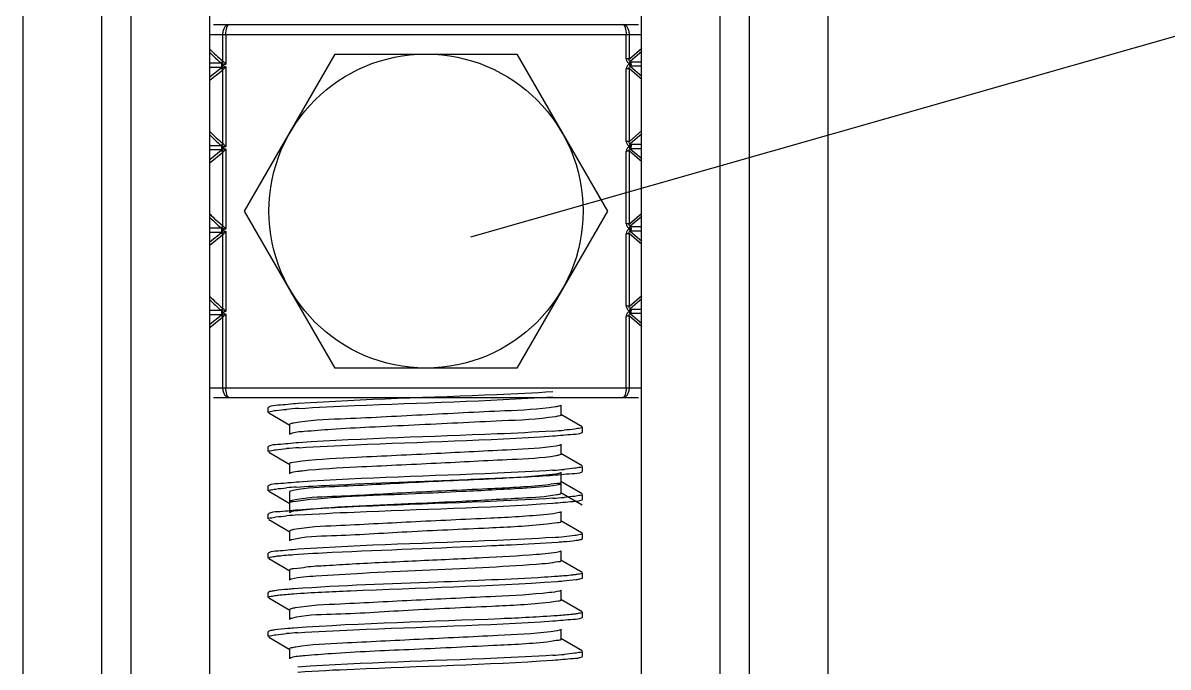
# Model space of a CAD drawing. Extents: x 69728788 to 150676229, y 20333219 to 43663798.
# Drawn here: x 75262098 to 75262598, y 20707121 to 20707403 of the extents above; entities that cross this region are included whole.
import ezdxf

# ---------------------------------------------------------------- set-up
doc = ezdxf.new("R2010")
doc.units = 0
doc.header["$LTSCALE"] = 1000
doc.header["$MEASUREMENT"] = 0
doc.layers.get('0').update_dxf_attribs({"linetype": 'CONTINUOUS'})
doc.dimstyles.get("Standard").update_dxf_attribs({"dimtxt": 0.18, "dimasz": 0.18, "dimexe": 0.18, "dimexo": 0.0625, "dimgap": 0.09, "dimtad": 0, "dimtih": 1, "dimtoh": 1, "dimdec": 4, "dimzin": 0, "dimdsep": 46, "dimtxsty": 'Standard', "dimcen": 0.09, "dimadec": 0, "dimazin": 0, "dimtfac": 1, "dimtdec": 4, "dimtofl": 0, "dimtmove": 0, "dimatfit": 3, "dimfxl": 1, "dimtolj": 1, "dimtzin": 0, "dimarcsym": 0})

# ---------------------------------------------------------------- blocks, each defined once
blk = doc.blocks.new('gfhhrryyfd')
at = {"linetype": 'Continuous'}
for p, q in [((3693152.86, -1741005.43), (3693152.86, -1744418.97)), ((3693187.15, -1741005.43), (3693187.15, -1744418.97)), ((3693200.01, -1741005.43), (3693200.01, -1744418.97)), ((3693234.3, -1741005.43), (3693234.3, -1744418.97)), ((3693422.89, -1741005.43), (3693422.89, -1744418.97)), ((3693457.18, -1741005.43), (3693457.18, -1744418.97)), ((3693470.04, -1741005.43), (3693470.04, -1744418.97)), ((3693504.33, -1741005.43), (3693504.33, -1744418.97)), ((3693236.07, -1742776.16), (3693421.66, -1742776.16)), ((3693234.57, -1742780.44), (3693423.17, -1742780.44)), ((3693240.06, -1742780.44), (3693240.06, -1742791.96)), ((3693241.49, -1742780.44), (3693241.49, -1742793.37)), ((3693416.25, -1742791.13), (3693416.25, -1742780.44)), ((3693417.67, -1742791.13), (3693417.67, -1742780.44)), ((3693249.68, -1742857.6), (3693289.27, -1742789.01)), ((3693289.27, -1742789.01), (3693368.46, -1742789.01)), ((3693368.46, -1742789.01), (3693408.06, -1742857.6)), ((3693417.67, -1742791.13), (3693423.17, -1742786.47)), ((3693423.17, -1742787.92), (3693418.07, -1742792.25)), ((3693239.61, -1742793.04), (3693234.57, -1742793.04)), ((3693239.69, -1742793.06), (3693239.61, -1742793.04)), ((3693239.69, -1742794.89), (3693239.72, -1742794.87)), ((3693239.72, -1742793.07), (3693241.49, -1742793.37)), ((3693240.11, -1742793.97), (3693239.72, -1742794.87)), ((3693239.72, -1742794.87), (3693241.49, -1742794.57)), ((3693240.18, -1742792.1), (3693240.06, -1742791.96)), ((3693241.49, -1742793.37), (3693240.11, -1742793.97)), ((3693240.11, -1742793.97), (3693241.49, -1742794.57)), ((3693240.23, -1742792.15), (3693240.18, -1742792.1)), ((3693241.49, -1742794.57), (3693241.49, -1742829.38)), ((3693417.67, -1742791.13), (3693416.25, -1742791.13)), ((3693418.07, -1742792.25), (3693417.64, -1742793.16)), ((3693417.94, -1742793.3), (3693417.64, -1742793.16)), ((3693417.64, -1742793.44), (3693417.94, -1742793.3)), ((3693418.07, -1742794.35), (3693417.64, -1742793.44)), ((3693417.94, -1742793.3), (3693418.37, -1742792.39)), ((3693417.94, -1742793.3), (3693418.37, -1742794.21)), ((3693418.37, -1742792.39), (3693418.07, -1742792.25)), ((3693418.07, -1742794.35), (3693418.37, -1742794.21)), ((3693418.07, -1742794.35), (3693423.17, -1742798.68)), ((3693418.37, -1742792.39), (3693423.17, -1742792.39)), ((3693418.37, -1742794.21), (3693423.17, -1742794.21)), ((3693239.58, -1742794.92), (3693234.57, -1742794.9)), ((3693234.57, -1742798.86), (3693239.4, -1742795.03)), ((3693234.57, -1742800.32), (3693240.06, -1742795.98)), ((3693239.58, -1742794.92), (3693239.69, -1742794.89)), ((3693240.06, -1742795.98), (3693240.16, -1742795.86)), ((3693240.06, -1742795.98), (3693240.06, -1742827.97)), ((3693240.16, -1742795.86), (3693240.22, -1742795.81)), ((3693240.22, -1742795.81), (3693240.25, -1742795.78)), ((3693417.67, -1742795.47), (3693416.25, -1742795.47)), ((3693416.25, -1742827.14), (3693416.25, -1742795.47)), ((3693417.67, -1742827.14), (3693417.67, -1742795.47)), ((3693423.17, -1742800.13), (3693417.67, -1742795.47)), ((3693417.67, -1742827.14), (3693423.17, -1742822.47)), ((3693423.17, -1742823.93), (3693418.07, -1742828.25)), ((3693239.61, -1742829.04), (3693234.57, -1742829.04)), ((3693239.69, -1742829.06), (3693239.61, -1742829.04)), ((3693239.72, -1742829.07), (3693241.49, -1742829.38)), ((3693240.18, -1742828.11), (3693240.06, -1742827.97)), ((3693241.49, -1742829.38), (3693240.11, -1742829.98)), ((3693240.23, -1742828.15), (3693240.18, -1742828.11)), ((3693417.67, -1742827.14), (3693416.25, -1742827.14)), ((3693418.07, -1742828.25), (3693417.64, -1742829.16)), ((3693417.94, -1742829.3), (3693417.64, -1742829.16)), ((3693417.64, -1742829.45), (3693417.94, -1742829.3)), ((3693418.07, -1742830.36), (3693417.64, -1742829.45)), ((3693417.94, -1742829.3), (3693418.37, -1742828.39)), ((3693417.94, -1742829.3), (3693418.37, -1742830.21)), ((3693418.37, -1742828.39), (3693418.07, -1742828.25)), ((3693418.37, -1742828.39), (3693423.17, -1742828.4)), ((3693239.58, -1742830.92), (3693234.57, -1742830.91)), ((3693234.57, -1742834.86), (3693239.4, -1742831.04)), ((3693234.57, -1742836.33), (3693240.06, -1742831.98)), ((3693239.58, -1742830.92), (3693239.69, -1742830.9)), ((3693239.69, -1742830.9), (3693239.72, -1742830.88)), ((3693240.11, -1742829.98), (3693239.72, -1742830.88)), ((3693239.72, -1742830.88), (3693241.49, -1742830.57)), ((3693240.06, -1742831.98), (3693240.16, -1742831.86)), ((3693240.06, -1742831.98), (3693240.06, -1742863.97)), ((3693240.11, -1742829.98), (3693241.49, -1742830.57)), ((3693240.16, -1742831.86), (3693240.22, -1742831.81)), ((3693240.22, -1742831.81), (3693240.25, -1742831.78)), ((3693241.49, -1742830.57), (3693241.49, -1742865.38)), ((3693417.67, -1742831.47), (3693416.25, -1742831.47)), ((3693416.25, -1742863.14), (3693416.25, -1742831.47)), ((3693417.67, -1742863.14), (3693417.67, -1742831.47)), ((3693423.17, -1742836.14), (3693417.67, -1742831.47)), ((3693418.07, -1742830.36), (3693418.37, -1742830.21)), ((3693418.07, -1742830.36), (3693423.17, -1742834.69)), ((3693418.37, -1742830.21), (3693423.17, -1742830.21)), ((3693289.27, -1742926.18), (3693249.68, -1742857.6)), ((3693408.06, -1742857.6), (3693368.46, -1742926.18)), ((3693417.67, -1742863.14), (3693423.17, -1742858.48)), ((3693240.18, -1742864.11), (3693240.06, -1742863.97)), ((3693240.23, -1742864.16), (3693240.18, -1742864.11)), ((3693417.67, -1742863.14), (3693416.25, -1742863.14)), ((3693418.07, -1742864.26), (3693417.64, -1742865.17)), ((3693417.94, -1742865.31), (3693418.37, -1742864.4)), ((3693423.17, -1742859.93), (3693418.07, -1742864.26)), ((3693418.37, -1742864.4), (3693418.07, -1742864.26)), ((3693418.37, -1742864.4), (3693423.17, -1742864.4)), ((3693239.61, -1742865.05), (3693234.57, -1742865.05)), ((3693239.58, -1742866.93), (3693234.57, -1742866.91)), ((3693234.57, -1742870.87), (3693239.4, -1742867.04)), ((3693234.57, -1742872.33), (3693240.06, -1742867.99)), ((3693239.58, -1742866.93), (3693239.69, -1742866.9)), ((3693239.69, -1742865.07), (3693239.61, -1742865.05)), ((3693239.69, -1742866.9), (3693239.72, -1742866.88)), ((3693239.72, -1742865.08), (3693241.49, -1742865.38)), ((3693240.11, -1742865.98), (3693239.72, -1742866.88)), ((3693239.72, -1742866.88), (3693241.49, -1742866.58)), ((3693240.06, -1742867.99), (3693240.16, -1742867.87)), ((3693240.06, -1742867.99), (3693240.06, -1742899.98)), ((3693241.49, -1742865.38), (3693240.11, -1742865.98)), ((3693240.11, -1742865.98), (3693241.49, -1742866.58)), ((3693240.16, -1742867.87), (3693240.22, -1742867.82)), ((3693240.22, -1742867.82), (3693240.25, -1742867.79)), ((3693241.49, -1742866.58), (3693241.49, -1742901.39)), ((3693417.67, -1742867.48), (3693416.25, -1742867.48)), ((3693416.25, -1742899.15), (3693416.25, -1742867.48)), ((3693417.94, -1742865.31), (3693417.64, -1742865.17)), ((3693417.64, -1742865.45), (3693417.94, -1742865.31)), ((3693418.07, -1742866.36), (3693417.64, -1742865.45)), ((3693417.67, -1742899.15), (3693417.67, -1742867.48)), ((3693423.17, -1742872.14), (3693417.67, -1742867.48)), ((3693417.94, -1742865.31), (3693418.37, -1742866.22)), ((3693418.07, -1742866.36), (3693418.37, -1742866.22)), ((3693418.07, -1742866.36), (3693423.17, -1742870.69)), ((3693418.37, -1742866.22), (3693423.17, -1742866.22)), ((3693417.67, -1742899.15), (3693423.17, -1742894.48)), ((3693417.67, -1742899.15), (3693416.25, -1742899.15)), ((3693423.17, -1742895.94), (3693418.07, -1742900.26)), ((3693239.61, -1742901.05), (3693234.57, -1742901.05)), ((3693239.58, -1742902.93), (3693234.57, -1742902.92)), ((3693234.57, -1742906.87), (3693239.4, -1742903.05)), ((3693234.57, -1742908.34), (3693240.06, -1742903.99)), ((3693239.58, -1742902.93), (3693239.69, -1742902.9)), ((3693239.69, -1742901.07), (3693239.61, -1742901.05)), ((3693239.69, -1742902.9), (3693239.72, -1742902.89)), ((3693239.72, -1742901.08), (3693241.49, -1742901.39)), ((3693240.11, -1742901.99), (3693239.72, -1742902.89)), ((3693239.72, -1742902.89), (3693241.49, -1742902.58)), ((3693240.18, -1742900.12), (3693240.06, -1742899.98)), ((3693240.06, -1742903.99), (3693240.16, -1742903.87)), ((3693240.06, -1742903.99), (3693240.06, -1742934.75)), ((3693241.49, -1742901.39), (3693240.11, -1742901.99)), ((3693240.11, -1742901.99), (3693241.49, -1742902.58)), ((3693240.16, -1742903.87), (3693240.22, -1742903.82)), ((3693240.23, -1742900.16), (3693240.18, -1742900.12)), ((3693240.22, -1742903.82), (3693240.25, -1742903.79)), ((3693241.49, -1742902.58), (3693241.49, -1742934.75)), ((3693417.67, -1742903.48), (3693416.25, -1742903.48)), ((3693416.25, -1742934.75), (3693416.25, -1742903.48)), ((3693418.07, -1742900.26), (3693417.64, -1742901.17)), ((3693417.94, -1742901.31), (3693417.64, -1742901.17)), ((3693417.64, -1742901.46), (3693417.94, -1742901.31)), ((3693418.07, -1742902.37), (3693417.64, -1742901.46)), ((3693417.67, -1742934.75), (3693417.67, -1742903.48)), ((3693423.17, -1742908.15), (3693417.67, -1742903.48)), ((3693417.94, -1742901.31), (3693418.37, -1742900.4)), ((3693417.94, -1742901.31), (3693418.37, -1742902.22)), ((3693418.37, -1742900.4), (3693418.07, -1742900.26)), ((3693418.07, -1742902.37), (3693418.37, -1742902.22)), ((3693418.07, -1742902.37), (3693423.17, -1742906.7)), ((3693418.37, -1742900.4), (3693423.17, -1742900.41)), ((3693418.37, -1742902.22), (3693423.17, -1742902.22)), ((3693368.46, -1742926.18), (3693289.27, -1742926.18)), ((3693234.57, -1742934.75), (3693423.17, -1742934.75)), ((3693236.07, -1742939.03), (3693421.66, -1742939.03)), ((3693260.18, -1742943.22), (3693260.01, -1742943.41)), ((3693260.01, -1742945.56), (3693260.01, -1742943.41)), ((3693260.01, -1742945.56), (3693260.01, -1742943.41)), ((3693387.9, -1742946.63), (3693387.9, -1742942.34)), ((3693260.18, -1742945.74), (3693269.48, -1742951.13)), ((3693397.01, -1742951.8), (3693387.71, -1742946.41)), ((3693269.29, -1742950.91), (3693269.29, -1742955.2)), ((3693269.78, -1742954.85), (3693269.48, -1742954.98)), ((3693397.01, -1742954.32), (3693397.18, -1742954.13)), ((3693397.18, -1742954.13), (3693397.18, -1742951.99)), ((3693397.18, -1742954.13), (3693397.18, -1742951.99)), ((3693387.9, -1742963.77), (3693387.9, -1742959.49)), ((3693260.18, -1742960.37), (3693260.01, -1742960.56)), ((3693260.01, -1742962.7), (3693260.01, -1742960.56)), ((3693260.01, -1742962.7), (3693260.01, -1742960.56)), ((3693260.18, -1742962.89), (3693269.48, -1742968.28)), ((3693397.01, -1742968.94), (3693387.71, -1742963.56)), ((3693269.29, -1742968.06), (3693269.29, -1742972.35)), ((3693397.18, -1742971.27), (3693397.18, -1742969.13)), ((3693397.18, -1742971.27), (3693397.18, -1742969.13)), ((3693387.9, -1742976.01), (3693387.9, -1742971.72)), ((3693397.01, -1742971.46), (3693397.18, -1742971.27)), ((3693260.18, -1742977.52), (3693260.01, -1742977.7)), ((3693260.01, -1742979.85), (3693260.01, -1742977.7)), ((3693260.01, -1742979.85), (3693260.01, -1742977.7)), ((3693397.01, -1742981.18), (3693387.71, -1742975.79)), ((3693387.9, -1742980.92), (3693387.9, -1742976.63)), ((3693260.18, -1742980.03), (3693269.48, -1742985.42)), ((3693269.29, -1742980.29), (3693269.29, -1742984.58)), ((3693397.01, -1742986.09), (3693387.71, -1742980.7)), ((3693397.01, -1742983.7), (3693397.18, -1742983.51)), ((3693397.18, -1742983.51), (3693397.18, -1742981.37)), ((3693397.18, -1742983.51), (3693397.18, -1742981.37)), ((3693260.18, -1742989.75), (3693260.01, -1742989.94)), ((3693269.29, -1742985.2), (3693269.29, -1742989.49)), ((3693387.9, -1742993.15), (3693387.9, -1742988.87)), ((3693260.01, -1742992.08), (3693260.01, -1742989.94)), ((3693260.01, -1742992.08), (3693260.01, -1742989.94)), ((3693260.18, -1742992.27), (3693269.48, -1742997.66)), ((3693397.01, -1742998.32), (3693387.71, -1742992.94)), ((3693269.29, -1742997.44), (3693269.29, -1743001.73)), ((3693397.18, -1743000.65), (3693397.18, -1742998.51)), ((3693397.18, -1743000.65), (3693397.18, -1742998.51)), ((3693397.01, -1743000.84), (3693397.18, -1743000.65)), ((3693260.18, -1743006.9), (3693260.01, -1743007.08)), ((3693260.01, -1743009.23), (3693260.01, -1743007.08)), ((3693260.01, -1743009.23), (3693260.01, -1743007.08)), ((3693260.18, -1743009.41), (3693269.48, -1743014.8)), ((3693387.9, -1743010.3), (3693387.9, -1743006.01)), ((3693269.29, -1743014.58), (3693269.29, -1743018.87)), ((3693397.01, -1743015.47), (3693387.71, -1743010.08)), ((3693397.01, -1743017.99), (3693397.18, -1743017.8)), ((3693397.18, -1743017.8), (3693397.18, -1743015.66)), ((3693397.18, -1743017.8), (3693397.18, -1743015.66)), ((3693260.18, -1743024.04), (3693260.01, -1743024.23)), ((3693260.01, -1743026.37), (3693260.01, -1743024.23)), ((3693260.01, -1743026.37), (3693260.01, -1743024.23)), ((3693387.9, -1743027.44), (3693387.9, -1743023.16)), ((3693260.18, -1743026.56), (3693269.48, -1743031.95)), ((3693397.01, -1743032.61), (3693387.71, -1743027.23)), ((3693269.29, -1743031.73), (3693269.29, -1743036.02)), ((3693397.18, -1743034.94), (3693397.18, -1743032.8)), ((3693397.18, -1743034.94), (3693397.18, -1743032.8)), ((3693397.01, -1743035.13), (3693397.18, -1743034.94)), ((3693260.18, -1743041.19), (3693260.01, -1743041.37)), ((3693260.01, -1743043.52), (3693260.01, -1743041.37)), ((3693260.01, -1743043.52), (3693260.01, -1743041.37)), ((3693260.18, -1743043.71), (3693269.48, -1743049.09)), ((3693397.01, -1743049.76), (3693387.71, -1743044.37)), ((3693387.9, -1743044.59), (3693387.9, -1743040.3)), ((3693269.29, -1743048.88), (3693269.29, -1743053.16)), ((3693397.01, -1743052.28), (3693397.18, -1743052.09)), ((3693397.18, -1743052.09), (3693397.18, -1743049.95)), ((3693397.18, -1743052.09), (3693397.18, -1743049.95))]:
    blk.add_line(p, q, dxfattribs=at)
blk.add_circle((3693328.87, -1742857.6), 68.58, dxfattribs=at)
for centre, radius, start, end in [((3693287.53, -1742734.04), 74.89, 224.9882, 230.6634), ((3693287.88, -1742734.73), 75.72, 225.2411, 230.1872), ((3693240.25, -1742791.87), 1.33, 230.2237, 240.9585), ((3693240.23, -1742796.09), 1.34, 119.1442, 128.3025), ((3693287.53, -1742770.04), 74.89, 224.9882, 230.6634), ((3693287.88, -1742770.74), 75.72, 225.2411, 230.1872), ((3693240.25, -1742827.88), 1.33, 230.2237, 240.9585), ((3693240.23, -1742832.09), 1.34, 119.1442, 128.3025), ((3693287.53, -1742806.05), 74.89, 224.9882, 230.6634), ((3693287.88, -1742806.74), 75.72, 225.2411, 230.1872), ((3693240.25, -1742863.88), 1.33, 230.2237, 240.9585), ((3693240.23, -1742868.1), 1.34, 119.1442, 128.3025), ((3693287.53, -1742842.05), 74.89, 224.9882, 230.6634), ((3693287.88, -1742842.75), 75.72, 225.2411, 230.1872), ((3693240.25, -1742899.89), 1.33, 230.2237, 240.9585), ((3693240.23, -1742904.1), 1.34, 119.1442, 128.3025), ((3693293.03, -1743242.58), 299.41, 93.7876, 94.8061), ((3693364.5, -1742659.17), 295.18, 273.8296, 274.8033), ((3693293.32, -1743263.43), 303.12, 93.7545, 94.8055), ((3693364.55, -1742677.01), 294.49, 273.8359, 274.8035), ((3693291.69, -1743260.09), 282.57, 93.9506, 94.8036), ((3693364.53, -1742688.92), 294.81, 273.8329, 274.8033), ((3693292.79, -1743286.12), 296.41, 93.8155, 94.8057), ((3693364.49, -1742705.62), 295.25, 273.8289, 274.8033), ((3693292.58, -1743334.9), 293.75, 93.8428, 94.8037), ((3693364.61, -1742758.46), 293.85, 273.8419, 274.8035)]:
    blk.add_arc(centre, radius, start, end, dxfattribs=at)
for points, knots in [([(3693242.86, -1742776.16), (3693242.5, -1742776.16), (3693241.7, -1742776.42), (3693240.79, -1742777.4), (3693240.2, -1742778.8), (3693240.06, -1742779.88), (3693240.06, -1742780.44)], [0, 0, 0, 0, 0.195972, 0.42512, 0.697797, 1, 1, 1, 1]), ([(3693241.49, -1742780.44), (3693241.49, -1742779.41), (3693241.64, -1742778.01), (3693242.19, -1742776.55), (3693242.66, -1742776.16), (3693242.86, -1742776.16)], [0, 0, 0, 0, 0.657525, 0.871922, 1, 1, 1, 1]), ([(3693414.87, -1742776.16), (3693415.07, -1742776.16), (3693415.55, -1742776.55), (3693416.09, -1742778.01), (3693416.25, -1742779.41), (3693416.25, -1742780.44)], [0, 0, 0, 0, 0.128078, 0.342475, 1, 1, 1, 1]), ([(3693417.67, -1742780.44), (3693417.67, -1742779.88), (3693417.54, -1742778.8), (3693416.94, -1742777.4), (3693416.04, -1742776.42), (3693415.24, -1742776.16), (3693414.87, -1742776.16)], [0, 0, 0, 0, 0.302203, 0.57488, 0.804028, 1, 1, 1, 1]), ([(3693239.71, -1742793.04), (3693239.64, -1742793.18), (3693239.45, -1742793.77), (3693239.49, -1742794.46), (3693239.69, -1742794.89)], [0, 0, 0, 0, 0.236634, 1, 1, 1, 1]), ([(3693240.11, -1742793.97), (3693240.08, -1742793.88), (3693239.94, -1742793.57), (3693239.78, -1742793.27), (3693239.71, -1742793.04)], [0, 0, 0, 0, 0.285481, 1, 1, 1, 1]), ([(3693240.23, -1742792.15), (3693240.33, -1742792.24), (3693240.76, -1742792.64), (3693241.17, -1742793.05), (3693241.49, -1742793.37)], [0, 0, 0, 0, 0.225254, 1, 1, 1, 1]), ([(3693240.25, -1742795.78), (3693240.35, -1742795.69), (3693240.77, -1742795.29), (3693241.17, -1742794.89), (3693241.49, -1742794.57)], [0, 0, 0, 0, 0.226794, 1, 1, 1, 1]), ([(3693416.25, -1742791.13), (3693416.25, -1742791.56), (3693416.54, -1742792.43), (3693417.25, -1742792.97), (3693417.64, -1742793.16)], [0, 0, 0, 0, 0.499355, 1, 1, 1, 1]), ([(3693417.64, -1742793.44), (3693417.25, -1742793.62), (3693416.54, -1742794.17), (3693416.25, -1742795.04), (3693416.25, -1742795.47)], [0, 0, 0, 0, 0.500643, 1, 1, 1, 1]), ([(3693418.07, -1742792.25), (3693417.86, -1742792.19), (3693417.53, -1742791.78), (3693417.63, -1742791.34), (3693417.67, -1742791.13)], [0, 0, 0, 0, 0.502447, 1, 1, 1, 1]), ([(3693417.67, -1742795.47), (3693417.63, -1742795.26), (3693417.53, -1742794.82), (3693417.86, -1742794.41), (3693418.07, -1742794.35)], [0, 0, 0, 0, 0.49632, 1, 1, 1, 1]), ([(3693418.37, -1742794.21), (3693418.5, -1742793.93), (3693418.6, -1742793.3), (3693418.5, -1742792.67), (3693418.37, -1742792.39)], [0, 0, 0, 0, 0.500048, 1, 1, 1, 1]), ([(3693239.71, -1742829.05), (3693239.64, -1742829.18), (3693239.45, -1742829.78), (3693239.49, -1742830.46), (3693239.69, -1742830.9)], [0, 0, 0, 0, 0.236634, 1, 1, 1, 1]), ([(3693240.11, -1742829.98), (3693240.08, -1742829.89), (3693239.94, -1742829.58), (3693239.78, -1742829.28), (3693239.71, -1742829.05)], [0, 0, 0, 0, 0.285481, 1, 1, 1, 1]), ([(3693240.23, -1742828.15), (3693240.33, -1742828.24), (3693240.76, -1742828.64), (3693241.17, -1742829.06), (3693241.49, -1742829.38)], [0, 0, 0, 0, 0.225254, 1, 1, 1, 1]), ([(3693416.25, -1742827.14), (3693416.25, -1742827.56), (3693416.54, -1742828.44), (3693417.25, -1742828.98), (3693417.64, -1742829.16)], [0, 0, 0, 0, 0.499355, 1, 1, 1, 1]), ([(3693417.64, -1742829.45), (3693417.25, -1742829.63), (3693416.54, -1742830.17), (3693416.25, -1742831.05), (3693416.25, -1742831.47)], [0, 0, 0, 0, 0.500643, 1, 1, 1, 1]), ([(3693418.07, -1742828.25), (3693417.86, -1742828.19), (3693417.53, -1742827.79), (3693417.63, -1742827.34), (3693417.67, -1742827.14)], [0, 0, 0, 0, 0.502447, 1, 1, 1, 1]), ([(3693418.37, -1742830.21), (3693418.5, -1742829.93), (3693418.6, -1742829.3), (3693418.5, -1742828.67), (3693418.37, -1742828.39)], [0, 0, 0, 0, 0.500048, 1, 1, 1, 1]), ([(3693240.25, -1742831.78), (3693240.35, -1742831.69), (3693240.77, -1742831.3), (3693241.17, -1742830.89), (3693241.49, -1742830.57)], [0, 0, 0, 0, 0.226794, 1, 1, 1, 1]), ([(3693417.67, -1742831.47), (3693417.63, -1742831.27), (3693417.53, -1742830.82), (3693417.86, -1742830.42), (3693418.07, -1742830.36)], [0, 0, 0, 0, 0.49632, 1, 1, 1, 1]), ([(3693240.23, -1742864.16), (3693240.33, -1742864.25), (3693240.76, -1742864.65), (3693241.17, -1742865.06), (3693241.49, -1742865.38)], [0, 0, 0, 0, 0.225254, 1, 1, 1, 1]), ([(3693416.25, -1742863.14), (3693416.25, -1742863.57), (3693416.54, -1742864.44), (3693417.25, -1742864.98), (3693417.64, -1742865.17)], [0, 0, 0, 0, 0.499355, 1, 1, 1, 1]), ([(3693418.07, -1742864.26), (3693417.86, -1742864.2), (3693417.53, -1742863.79), (3693417.63, -1742863.35), (3693417.67, -1742863.14)], [0, 0, 0, 0, 0.502447, 1, 1, 1, 1]), ([(3693418.37, -1742866.22), (3693418.5, -1742865.94), (3693418.6, -1742865.31), (3693418.5, -1742864.68), (3693418.37, -1742864.4)], [0, 0, 0, 0, 0.500048, 1, 1, 1, 1]), ([(3693239.71, -1742865.05), (3693239.64, -1742865.19), (3693239.45, -1742865.78), (3693239.49, -1742866.47), (3693239.69, -1742866.9)], [0, 0, 0, 0, 0.236634, 1, 1, 1, 1]), ([(3693240.11, -1742865.98), (3693240.08, -1742865.89), (3693239.94, -1742865.58), (3693239.78, -1742865.28), (3693239.71, -1742865.05)], [0, 0, 0, 0, 0.285481, 1, 1, 1, 1]), ([(3693240.25, -1742867.79), (3693240.35, -1742867.7), (3693240.77, -1742867.3), (3693241.17, -1742866.9), (3693241.49, -1742866.58)], [0, 0, 0, 0, 0.226794, 1, 1, 1, 1]), ([(3693417.64, -1742865.45), (3693417.25, -1742865.63), (3693416.54, -1742866.18), (3693416.25, -1742867.05), (3693416.25, -1742867.48)], [0, 0, 0, 0, 0.500643, 1, 1, 1, 1]), ([(3693417.67, -1742867.48), (3693417.63, -1742867.27), (3693417.53, -1742866.83), (3693417.86, -1742866.42), (3693418.07, -1742866.36)], [0, 0, 0, 0, 0.49632, 1, 1, 1, 1]), ([(3693416.25, -1742899.15), (3693416.25, -1742899.57), (3693416.54, -1742900.45), (3693417.25, -1742900.99), (3693417.64, -1742901.17)], [0, 0, 0, 0, 0.499355, 1, 1, 1, 1]), ([(3693418.07, -1742900.26), (3693417.86, -1742900.2), (3693417.53, -1742899.8), (3693417.63, -1742899.35), (3693417.67, -1742899.15)], [0, 0, 0, 0, 0.502447, 1, 1, 1, 1]), ([(3693239.71, -1742901.06), (3693239.64, -1742901.19), (3693239.45, -1742901.79), (3693239.49, -1742902.47), (3693239.69, -1742902.9)], [0, 0, 0, 0, 0.236634, 1, 1, 1, 1]), ([(3693240.11, -1742901.99), (3693240.08, -1742901.9), (3693239.94, -1742901.59), (3693239.78, -1742901.29), (3693239.71, -1742901.06)], [0, 0, 0, 0, 0.285481, 1, 1, 1, 1]), ([(3693240.23, -1742900.16), (3693240.33, -1742900.25), (3693240.76, -1742900.65), (3693241.17, -1742901.07), (3693241.49, -1742901.39)], [0, 0, 0, 0, 0.225254, 1, 1, 1, 1]), ([(3693240.25, -1742903.79), (3693240.35, -1742903.7), (3693240.77, -1742903.31), (3693241.17, -1742902.9), (3693241.49, -1742902.58)], [0, 0, 0, 0, 0.226794, 1, 1, 1, 1]), ([(3693417.64, -1742901.46), (3693417.25, -1742901.64), (3693416.54, -1742902.18), (3693416.25, -1742903.06), (3693416.25, -1742903.48)], [0, 0, 0, 0, 0.500643, 1, 1, 1, 1]), ([(3693417.67, -1742903.48), (3693417.63, -1742903.28), (3693417.53, -1742902.83), (3693417.86, -1742902.43), (3693418.07, -1742902.37)], [0, 0, 0, 0, 0.49632, 1, 1, 1, 1]), ([(3693418.37, -1742902.22), (3693418.5, -1742901.94), (3693418.6, -1742901.31), (3693418.5, -1742900.68), (3693418.37, -1742900.4)], [0, 0, 0, 0, 0.500048, 1, 1, 1, 1]), ([(3693240.06, -1742934.75), (3693240.06, -1742935.31), (3693240.2, -1742936.39), (3693240.79, -1742937.79), (3693241.7, -1742938.77), (3693242.5, -1742939.03), (3693242.86, -1742939.03)], [0, 0, 0, 0, 0.302203, 0.57488, 0.804028, 1, 1, 1, 1]), ([(3693242.86, -1742939.03), (3693242.66, -1742939.03), (3693242.19, -1742938.64), (3693241.64, -1742937.18), (3693241.49, -1742935.78), (3693241.49, -1742934.75)], [0, 0, 0, 0, 0.128078, 0.342475, 1, 1, 1, 1]), ([(3693416.25, -1742934.75), (3693416.25, -1742935.78), (3693416.09, -1742937.18), (3693415.55, -1742938.64), (3693415.07, -1742939.03), (3693414.87, -1742939.03)], [0, 0, 0, 0, 0.657525, 0.871922, 1, 1, 1, 1]), ([(3693414.87, -1742939.03), (3693415.24, -1742939.03), (3693416.04, -1742938.77), (3693416.94, -1742937.79), (3693417.54, -1742936.39), (3693417.67, -1742935.31), (3693417.67, -1742934.75)], [0, 0, 0, 0, 0.195972, 0.42512, 0.697797, 1, 1, 1, 1]), ([(3693384.21, -1742936.55), (3693376.1, -1742937.1), (3693339.06, -1742938.88), (3693301.97, -1742939.74), (3693273.07, -1742941.7)], [0, 0, 0, 0, 0.219101, 1, 1, 1, 1]), ([(3693273.25, -1742943.83), (3693281.38, -1742943.28), (3693318.37, -1742941.51), (3693355.4, -1742940.65), (3693384.21, -1742938.69)], [0, 0, 0, 0, 0.220145, 1, 1, 1, 1]), ([(3693260.01, -1742945.56), (3693260.01, -1742945.24), (3693261.67, -1742945.04), (3693262.5, -1742944.81), (3693263.34, -1742944.7)], [0, 0, 0, 0, 0.271407, 1, 1, 1, 1]), ([(3693273.07, -1742941.7), (3693270.09, -1742941.9), (3693265.9, -1742942.48), (3693261.34, -1742942.56), (3693260.18, -1742943.22)], [0, 0, 0, 0, 0.690488, 1, 1, 1, 1]), ([(3693385.36, -1742943.14), (3693378.1, -1742944.3), (3693358.6, -1742945.08), (3693327.31, -1742946.65), (3693296.58, -1742948.37), (3693277.76, -1742948.97), (3693271.04, -1742950.25)], [0, 0, 0, 0, 0.192752, 0.509476, 0.820909, 1, 1, 1, 1]), ([(3693387.71, -1742942.56), (3693387.45, -1742942.71), (3693386.65, -1742942.91), (3693385.87, -1742943.06), (3693385.36, -1742943.14)], [0, 0, 0, 0, 0.367273, 1, 1, 1, 1]), ([(3693385.36, -1742947.43), (3693377.64, -1742948.66), (3693356.99, -1742949.42), (3693329.98, -1742950.86), (3693305.21, -1742952.02), (3693289.15, -1742952.78), (3693277.73, -1742953.82), (3693271.65, -1742954.18), (3693269.78, -1742954.85)], [0, 0, 0, 0, 0.202669, 0.533226, 0.70113, 0.845024, 0.948509, 1, 1, 1, 1]), ([(3693387.89, -1742946.63), (3693387.89, -1742946.88), (3693386.68, -1742947.16), (3693386, -1742947.33), (3693385.36, -1742947.43)], [0, 0, 0, 0, 0.280154, 1, 1, 1, 1]), ([(3693271.04, -1742950.25), (3693270.6, -1742950.33), (3693270.1, -1742950.45), (3693269.29, -1742950.73), (3693269.29, -1742950.91)], [0, 0, 0, 0, 0.71086, 1, 1, 1, 1]), ([(3693384.21, -1742953.69), (3693376.13, -1742954.24), (3693339.14, -1742956.02), (3693302.11, -1742956.89), (3693273.25, -1742958.83)], [0, 0, 0, 0, 0.21884, 1, 1, 1, 1]), ([(3693384.26, -1742955.83), (3693387.21, -1742955.63), (3693391.35, -1742955.06), (3693395.86, -1742954.98), (3693397.01, -1742954.32)], [0, 0, 0, 0, 0.690253, 1, 1, 1, 1]), ([(3693397.18, -1742951.99), (3693397.18, -1742952.3), (3693395.53, -1742952.5), (3693394.69, -1742952.73), (3693393.86, -1742952.84)], [0, 0, 0, 0, 0.271495, 1, 1, 1, 1]), ([(3693273.25, -1742958.83), (3693270.22, -1742959.04), (3693265.98, -1742959.63), (3693261.36, -1742959.69), (3693260.18, -1742960.37)], [0, 0, 0, 0, 0.690736, 1, 1, 1, 1]), ([(3693273.47, -1742960.96), (3693281.62, -1742960.42), (3693318.55, -1742958.65), (3693355.52, -1742957.79), (3693384.26, -1742955.83)], [0, 0, 0, 0, 0.220917, 1, 1, 1, 1]), ([(3693387.71, -1742959.7), (3693387.48, -1742959.83), (3693386.8, -1742960.02), (3693386.13, -1742960.16), (3693385.7, -1742960.23)], [0, 0, 0, 0, 0.373528, 1, 1, 1, 1]), ([(3693260.01, -1742962.7), (3693260.01, -1742962.38), (3693261.69, -1742962.18), (3693262.54, -1742961.95), (3693263.39, -1742961.84)], [0, 0, 0, 0, 0.271179, 1, 1, 1, 1]), ([(3693385.7, -1742960.23), (3693379.3, -1742961.32), (3693361.76, -1742962.05), (3693332.77, -1742963.64), (3693302.25, -1742965.02), (3693282.7, -1742966.01), (3693274.76, -1742966.88)], [0, 0, 0, 0, 0.175288, 0.472203, 0.784406, 1, 1, 1, 1]), ([(3693385.7, -1742964.52), (3693379.3, -1742965.61), (3693361.76, -1742966.33), (3693332.77, -1742967.92), (3693302.25, -1742969.3), (3693282.7, -1742970.29), (3693274.76, -1742971.16)], [0, 0, 0, 0, 0.175288, 0.472203, 0.784406, 1, 1, 1, 1]), ([(3693387.89, -1742963.77), (3693387.89, -1742963.99), (3693386.86, -1742964.28), (3693386.25, -1742964.42), (3693385.7, -1742964.52)], [0, 0, 0, 0, 0.283524, 1, 1, 1, 1]), ([(3693274.76, -1742966.88), (3693273.4, -1742967.03), (3693272.09, -1742967.43), (3693269.29, -1742967.56), (3693269.29, -1742968.06)], [0, 0, 0, 0, 0.732764, 1, 1, 1, 1]), ([(3693397.18, -1742969.13), (3693397.18, -1742969.44), (3693395.53, -1742969.65), (3693394.7, -1742969.87), (3693393.87, -1742969.98)], [0, 0, 0, 0, 0.27155, 1, 1, 1, 1]), ([(3693274.76, -1742971.16), (3693274.1, -1742971.24), (3693272.35, -1742971.5), (3693270.46, -1742971.56), (3693269.48, -1742972.13)], [0, 0, 0, 0, 0.371684, 1, 1, 1, 1]), ([(3693381.19, -1742973.03), (3693372.87, -1742973.86), (3693352.88, -1742974.89), (3693322.12, -1742976.21), (3693293.75, -1742977.9), (3693276.84, -1742978.47), (3693270.89, -1742979.66)], [0, 0, 0, 0, 0.227021, 0.543037, 0.835394, 1, 1, 1, 1]), ([(3693272.22, -1742978.19), (3693277.08, -1742977.85), (3693302.05, -1742976.51), (3693327.03, -1742975.64), (3693347.15, -1742974.81)], [0, 0, 0, 0, 0.194747, 1, 1, 1, 1]), ([(3693384.26, -1742970.83), (3693376.2, -1742971.38), (3693339.27, -1742973.16), (3693302.3, -1742974.04), (3693273.47, -1742975.96)], [0, 0, 0, 0, 0.218398, 1, 1, 1, 1]), ([(3693347.15, -1742974.81), (3693350.57, -1742974.67), (3693362.49, -1742974.16), (3693374.41, -1742973.62), (3693382.89, -1742973.07)], [0, 0, 0, 0, 0.286991, 1, 1, 1, 1]), ([(3693387.71, -1742971.94), (3693387.47, -1742972.08), (3693385.31, -1742972.66), (3693383.11, -1742972.84), (3693381.19, -1742973.03)], [0, 0, 0, 0, 0.122947, 1, 1, 1, 1]), ([(3693382.89, -1742973.07), (3693386.17, -1742972.85), (3693390.74, -1742972.22), (3693395.74, -1742972.19), (3693397.01, -1742971.46)], [0, 0, 0, 0, 0.692027, 1, 1, 1, 1]), ([(3693260.01, -1742979.85), (3693260.01, -1742979.55), (3693261.55, -1742979.34), (3693262.34, -1742979.13), (3693263.13, -1742979.02)], [0, 0, 0, 0, 0.272497, 1, 1, 1, 1]), ([(3693273.47, -1742975.96), (3693270.39, -1742976.17), (3693266.08, -1742976.77), (3693261.37, -1742976.83), (3693260.18, -1742977.52)], [0, 0, 0, 0, 0.691038, 1, 1, 1, 1]), ([(3693270.89, -1742979.66), (3693270.49, -1742979.74), (3693270.02, -1742979.85), (3693269.3, -1742980.12), (3693269.3, -1742980.29)], [0, 0, 0, 0, 0.707546, 1, 1, 1, 1]), ([(3693381.19, -1742977.32), (3693372.71, -1742978.16), (3693352.39, -1742979.2), (3693321.25, -1742980.49), (3693292.92, -1742982.33), (3693276.14, -1742982.71), (3693270.46, -1742984.04)], [0, 0, 0, 0, 0.230195, 0.549984, 0.842214, 1, 1, 1, 1]), ([(3693386.01, -1742977.32), (3693381.06, -1742978.23), (3693367.19, -1742978.91), (3693353.42, -1742979.75), (3693344.64, -1742980.17)], [0, 0, 0, 0, 0.364269, 1, 1, 1, 1]), ([(3693387.89, -1742976.01), (3693387.9, -1742976.62), (3693384.43, -1742976.64), (3693382.86, -1742977.15), (3693381.19, -1742977.32)], [0, 0, 0, 0, 0.265303, 1, 1, 1, 1]), ([(3693387.71, -1742976.85), (3693387.51, -1742976.96), (3693386.94, -1742977.13), (3693386.37, -1742977.26), (3693386.01, -1742977.32)], [0, 0, 0, 0, 0.380472, 1, 1, 1, 1]), ([(3693275.27, -1742983.97), (3693273.78, -1742984.13), (3693272.36, -1742984.57), (3693269.29, -1742984.66), (3693269.3, -1742985.2)], [0, 0, 0, 0, 0.733679, 1, 1, 1, 1]), ([(3693270.46, -1742984.04), (3693270.26, -1742984.09), (3693269.93, -1742984.17), (3693269.6, -1742984.29), (3693269.48, -1742984.36)], [0, 0, 0, 0, 0.595252, 1, 1, 1, 1]), ([(3693384.24, -1742983.07), (3693376.12, -1742983.62), (3693339.02, -1742985.41), (3693301.88, -1742986.27), (3693272.95, -1742988.24)], [0, 0, 0, 0, 0.219186, 1, 1, 1, 1]), ([(3693344.64, -1742980.17), (3693337.83, -1742980.5), (3693314.71, -1742981.63), (3693291.53, -1742982.26), (3693275.27, -1742983.97)], [0, 0, 0, 0, 0.294359, 1, 1, 1, 1]), ([(3693344.64, -1742984.46), (3693337.83, -1742984.78), (3693314.71, -1742985.92), (3693291.53, -1742986.55), (3693275.27, -1742988.25)], [0, 0, 0, 0, 0.294359, 1, 1, 1, 1]), ([(3693386.01, -1742981.61), (3693381.06, -1742982.52), (3693367.19, -1742983.19), (3693353.42, -1742984.04), (3693344.64, -1742984.46)], [0, 0, 0, 0, 0.364269, 1, 1, 1, 1]), ([(3693384.21, -1742985.21), (3693387.17, -1742985.01), (3693391.33, -1742984.44), (3693395.86, -1742984.36), (3693397.01, -1742983.7)], [0, 0, 0, 0, 0.690318, 1, 1, 1, 1]), ([(3693387.89, -1742980.92), (3693387.89, -1742981.11), (3693387.02, -1742981.4), (3693386.48, -1742981.52), (3693386.01, -1742981.61)], [0, 0, 0, 0, 0.287487, 1, 1, 1, 1]), ([(3693397.18, -1742981.37), (3693397.18, -1742981.68), (3693395.53, -1742981.88), (3693394.7, -1742982.11), (3693393.87, -1742982.22)], [0, 0, 0, 0, 0.271522, 1, 1, 1, 1]), ([(3693272.95, -1742988.24), (3693269.99, -1742988.44), (3693265.85, -1742989.01), (3693261.33, -1742989.09), (3693260.18, -1742989.75)], [0, 0, 0, 0, 0.690304, 1, 1, 1, 1]), ([(3693275.27, -1742988.25), (3693274.55, -1742988.33), (3693272.63, -1742988.61), (3693270.54, -1742988.66), (3693269.48, -1742989.27)], [0, 0, 0, 0, 0.373733, 1, 1, 1, 1]), ([(3693273.06, -1742990.37), (3693281.19, -1742989.82), (3693318.24, -1742988.04), (3693355.33, -1742987.18), (3693384.21, -1742985.21)], [0, 0, 0, 0, 0.219537, 1, 1, 1, 1]), ([(3693387.71, -1742989.08), (3693387.49, -1742989.21), (3693385.51, -1742989.76), (3693383.49, -1742989.94), (3693381.73, -1742990.12)], [0, 0, 0, 0, 0.125114, 1, 1, 1, 1]), ([(3693260.01, -1742992.08), (3693260.01, -1742991.77), (3693261.65, -1742991.57), (3693262.48, -1742991.34), (3693263.31, -1742991.23)], [0, 0, 0, 0, 0.271566, 1, 1, 1, 1]), ([(3693381.73, -1742994.41), (3693373.29, -1742995.28), (3693352.85, -1742996.32), (3693321.45, -1742997.61), (3693292.89, -1742999.54), (3693275.95, -1742999.81), (3693270.31, -1743001.22)], [0, 0, 0, 0, 0.22805, 0.549566, 0.843677, 1, 1, 1, 1]), ([(3693381.73, -1742990.12), (3693373.55, -1742990.97), (3693353.71, -1742991.98), (3693322.99, -1742993.33), (3693294.36, -1742994.98), (3693277.19, -1742995.61), (3693271.08, -1742996.77)], [0, 0, 0, 0, 0.22252, 0.537346, 0.83163, 1, 1, 1, 1]), ([(3693387.89, -1742993.15), (3693387.9, -1742993.71), (3693384.73, -1742993.79), (3693383.27, -1742994.25), (3693381.73, -1742994.41)], [0, 0, 0, 0, 0.266019, 1, 1, 1, 1]), ([(3693271.08, -1742996.77), (3693270.63, -1742996.85), (3693270.11, -1742996.97), (3693269.3, -1742997.25), (3693269.3, -1742997.44)], [0, 0, 0, 0, 0.710787, 1, 1, 1, 1]), ([(3693397.18, -1742998.51), (3693397.18, -1742998.82), (3693395.53, -1742999.03), (3693394.69, -1742999.26), (3693393.86, -1742999.36)], [0, 0, 0, 0, 0.27149, 1, 1, 1, 1]), ([(3693270.31, -1743001.22), (3693270.14, -1743001.26), (3693269.86, -1743001.34), (3693269.59, -1743001.45), (3693269.48, -1743001.51)], [0, 0, 0, 0, 0.587983, 1, 1, 1, 1]), ([(3693271.14, -1743007.65), (3693276.71, -1743007.25), (3693305.48, -1743005.72), (3693334.28, -1743004.77), (3693357.49, -1743003.75)], [0, 0, 0, 0, 0.19365, 1, 1, 1, 1]), ([(3693384.21, -1743000.22), (3693376.1, -1743000.77), (3693339.05, -1743002.55), (3693301.96, -1743003.41), (3693273.06, -1743005.37)], [0, 0, 0, 0, 0.219112, 1, 1, 1, 1]), ([(3693357.49, -1743003.75), (3693360.32, -1743003.63), (3693369.96, -1743003.19), (3693379.6, -1743002.71), (3693386.4, -1743002.21)], [0, 0, 0, 0, 0.293781, 1, 1, 1, 1]), ([(3693386.4, -1743002.21), (3693387.22, -1743002.14), (3693389.9, -1743001.93), (3693392.58, -1743001.69), (3693394.43, -1743001.43)], [0, 0, 0, 0, 0.307477, 1, 1, 1, 1]), ([(3693394.43, -1743001.43), (3693394.99, -1743001.35), (3693395.85, -1743001.2), (3693396.74, -1743001), (3693397.01, -1743000.84)], [0, 0, 0, 0, 0.642632, 1, 1, 1, 1]), ([(3693260.01, -1743009.23), (3693260.01, -1743009.14), (3693261.03, -1743008.5), (3693261.96, -1743008.56), (3693262.86, -1743008.44)], [0, 0, 0, 0, 0.088902, 1, 1, 1, 1]), ([(3693273.06, -1743005.37), (3693270.08, -1743005.57), (3693265.9, -1743006.15), (3693261.34, -1743006.23), (3693260.18, -1743006.9)], [0, 0, 0, 0, 0.690474, 1, 1, 1, 1]), ([(3693262.86, -1743008.44), (3693263.39, -1743008.36), (3693266.14, -1743008.03), (3693268.91, -1743007.81), (3693271.14, -1743007.65)], [0, 0, 0, 0, 0.191493, 1, 1, 1, 1]), ([(3693353.58, -1743009.11), (3693343.93, -1743009.6), (3693329.43, -1743010.25), (3693310.5, -1743011.15), (3693297.29, -1743011.77), (3693286.37, -1743012.52), (3693277.23, -1743012.91), (3693273.03, -1743013.94), (3693269.3, -1743013.93), (3693269.29, -1743014.58)], [0, 0, 0, 0, 0.342508, 0.514774, 0.67345, 0.808552, 0.911716, 0.976643, 1, 1, 1, 1]), ([(3693382.25, -1743007.21), (3693380.52, -1743007.4), (3693370.98, -1743008.23), (3693361.41, -1743008.71), (3693353.58, -1743009.11)], [0, 0, 0, 0, 0.181047, 1, 1, 1, 1]), ([(3693387.71, -1743006.23), (3693387.5, -1743006.35), (3693385.7, -1743006.87), (3693383.85, -1743007.04), (3693382.25, -1743007.21)], [0, 0, 0, 0, 0.127551, 1, 1, 1, 1]), ([(3693353.58, -1743013.4), (3693336.11, -1743014.28), (3693311.76, -1743015.07), (3693284.07, -1743017.04), (3693273.62, -1743017.48), (3693270.19, -1743018.4)], [0, 0, 0, 0, 0.627959, 0.872762, 1, 1, 1, 1]), ([(3693382.25, -1743011.5), (3693380.52, -1743011.69), (3693370.98, -1743012.51), (3693361.41, -1743013), (3693353.58, -1743013.4)], [0, 0, 0, 0, 0.181047, 1, 1, 1, 1]), ([(3693387.89, -1743010.3), (3693387.9, -1743010.82), (3693385, -1743010.93), (3693383.66, -1743011.35), (3693382.25, -1743011.5)], [0, 0, 0, 0, 0.267058, 1, 1, 1, 1]), ([(3693270.19, -1743018.4), (3693270.05, -1743018.43), (3693269.81, -1743018.5), (3693269.57, -1743018.6), (3693269.48, -1743018.65)], [0, 0, 0, 0, 0.581363, 1, 1, 1, 1]), ([(3693270.99, -1743024.81), (3693279.26, -1743024.2), (3693317.69, -1743022.33), (3693356.19, -1743021.57), (3693386.29, -1743019.36)], [0, 0, 0, 0, 0.215563, 1, 1, 1, 1]), ([(3693357.49, -1743018.76), (3693349.63, -1743019.1), (3693320.85, -1743020.31), (3693292.04, -1743021.13), (3693271.14, -1743022.65)], [0, 0, 0, 0, 0.272813, 1, 1, 1, 1]), ([(3693386.4, -1743017.21), (3693384.46, -1743017.35), (3693374.83, -1743017.98), (3693365.19, -1743018.42), (3693357.49, -1743018.76)], [0, 0, 0, 0, 0.200781, 1, 1, 1, 1]), ([(3693386.29, -1743019.36), (3693387.12, -1743019.3), (3693389.83, -1743019.08), (3693392.54, -1743018.84), (3693394.4, -1743018.58)], [0, 0, 0, 0, 0.307508, 1, 1, 1, 1]), ([(3693394.43, -1743016.43), (3693393.92, -1743016.5), (3693391.25, -1743016.83), (3693388.56, -1743017.05), (3693386.4, -1743017.21)], [0, 0, 0, 0, 0.191322, 1, 1, 1, 1]), ([(3693394.4, -1743018.58), (3693394.97, -1743018.5), (3693395.84, -1743018.35), (3693396.73, -1743018.15), (3693397.01, -1743017.99)], [0, 0, 0, 0, 0.643014, 1, 1, 1, 1]), ([(3693397.18, -1743015.66), (3693397.18, -1743015.92), (3693395.83, -1743016.15), (3693395.12, -1743016.33), (3693394.43, -1743016.43)], [0, 0, 0, 0, 0.274674, 1, 1, 1, 1]), ([(3693262.86, -1743023.44), (3693262.27, -1743023.52), (3693261.38, -1743023.68), (3693260.46, -1743023.88), (3693260.18, -1743024.04)], [0, 0, 0, 0, 0.644069, 1, 1, 1, 1]), ([(3693262.82, -1743025.59), (3693263.34, -1743025.52), (3693266.05, -1743025.18), (3693268.78, -1743024.97), (3693270.99, -1743024.81)], [0, 0, 0, 0, 0.191455, 1, 1, 1, 1]), ([(3693271.14, -1743022.65), (3693270.29, -1743022.71), (3693267.53, -1743022.93), (3693264.76, -1743023.17), (3693262.86, -1743023.44)], [0, 0, 0, 0, 0.307292, 1, 1, 1, 1]), ([(3693382.74, -1743024.3), (3693374.92, -1743025.19), (3693355.52, -1743026.16), (3693325.09, -1743027.56), (3693295.95, -1743029.12), (3693278.24, -1743029.88), (3693271.7, -1743030.95)], [0, 0, 0, 0, 0.212318, 0.523282, 0.82144, 1, 1, 1, 1]), ([(3693387.71, -1743023.37), (3693387.52, -1743023.48), (3693385.88, -1743023.98), (3693384.2, -1743024.14), (3693382.74, -1743024.3)], [0, 0, 0, 0, 0.129975, 1, 1, 1, 1]), ([(3693260.01, -1743026.37), (3693260.01, -1743026.1), (3693261.39, -1743025.87), (3693262.12, -1743025.69), (3693262.82, -1743025.59)], [0, 0, 0, 0, 0.274321, 1, 1, 1, 1]), ([(3693382.74, -1743028.59), (3693374.4, -1743029.53), (3693353.82, -1743030.56), (3693321.99, -1743031.84), (3693292.98, -1743033.94), (3693275.7, -1743033.99), (3693270.1, -1743035.57)], [0, 0, 0, 0, 0.223031, 0.54745, 0.845499, 1, 1, 1, 1]), ([(3693387.89, -1743027.44), (3693387.9, -1743027.92), (3693385.27, -1743028.07), (3693384.03, -1743028.44), (3693382.74, -1743028.59)], [0, 0, 0, 0, 0.267925, 1, 1, 1, 1]), ([(3693271.7, -1743030.95), (3693271.1, -1743031.05), (3693270.44, -1743031.21), (3693269.3, -1743031.49), (3693269.29, -1743031.73)], [0, 0, 0, 0, 0.718713, 1, 1, 1, 1]), ([(3693386.29, -1743034.36), (3693378.03, -1743034.97), (3693339.6, -1743036.84), (3693301.11, -1743037.6), (3693270.99, -1743039.81)], [0, 0, 0, 0, 0.215104, 1, 1, 1, 1]), ([(3693394.4, -1743033.58), (3693393.88, -1743033.65), (3693391.19, -1743033.98), (3693388.48, -1743034.2), (3693386.29, -1743034.36)], [0, 0, 0, 0, 0.191314, 1, 1, 1, 1]), ([(3693397.18, -1743032.8), (3693397.18, -1743033.07), (3693395.81, -1743033.3), (3693395.1, -1743033.48), (3693394.4, -1743033.58)], [0, 0, 0, 0, 0.274523, 1, 1, 1, 1]), ([(3693270.99, -1743039.81), (3693270.15, -1743039.87), (3693267.42, -1743040.08), (3693264.7, -1743040.33), (3693262.82, -1743040.59)], [0, 0, 0, 0, 0.307355, 1, 1, 1, 1]), ([(3693270.1, -1743035.57), (3693269.98, -1743035.6), (3693269.77, -1743035.67), (3693269.56, -1743035.75), (3693269.48, -1743035.8)], [0, 0, 0, 0, 0.575346, 1, 1, 1, 1]), ([(3693272.89, -1743041.82), (3693281.01, -1743041.26), (3693318.15, -1743039.47), (3693355.33, -1743038.62), (3693384.29, -1743036.64)], [0, 0, 0, 0, 0.219065, 1, 1, 1, 1]), ([(3693384.29, -1743036.64), (3693387.24, -1743036.44), (3693391.36, -1743035.87), (3693395.86, -1743035.79), (3693397.01, -1743035.13)], [0, 0, 0, 0, 0.690198, 1, 1, 1, 1]), ([(3693260.01, -1743043.52), (3693260.01, -1743043.21), (3693261.65, -1743043), (3693262.48, -1743042.78), (3693263.3, -1743042.67)], [0, 0, 0, 0, 0.271611, 1, 1, 1, 1]), ([(3693262.82, -1743040.59), (3693262.24, -1743040.67), (3693261.36, -1743040.83), (3693260.46, -1743041.03), (3693260.18, -1743041.19)], [0, 0, 0, 0, 0.643484, 1, 1, 1, 1]), ([(3693383.22, -1743041.39), (3693375.58, -1743042.3), (3693356.41, -1743043.25), (3693326.14, -1743044.67), (3693296.77, -1743046.2), (3693278.79, -1743047.01), (3693272.05, -1743048.04)], [0, 0, 0, 0, 0.20724, 0.51628, 0.816365, 1, 1, 1, 1]), ([(3693387.71, -1743040.52), (3693387.53, -1743040.62), (3693386.06, -1743041.08), (3693384.53, -1743041.24), (3693383.22, -1743041.39)], [0, 0, 0, 0, 0.132681, 1, 1, 1, 1]), ([(3693387.89, -1743044.59), (3693387.9, -1743045.02), (3693385.53, -1743045.21), (3693384.39, -1743045.54), (3693383.22, -1743045.68)], [0, 0, 0, 0, 0.269156, 1, 1, 1, 1]), ([(3693272.05, -1743048.04), (3693271.36, -1743048.15), (3693270.62, -1743048.33), (3693269.3, -1743048.61), (3693269.29, -1743048.88)], [0, 0, 0, 0, 0.721722, 1, 1, 1, 1]), ([(3693383.22, -1743045.68), (3693374.95, -1743046.66), (3693354.3, -1743047.61), (3693322.39, -1743049.23), (3693294.88, -1743050.32), (3693277.82, -1743051.72), (3693271.95, -1743052.16), (3693270.02, -1743052.73)], [0, 0, 0, 0, 0.220196, 0.54582, 0.845894, 0.946809, 1, 1, 1, 1]), ([(3693270.02, -1743052.73), (3693269.92, -1743052.77), (3693269.73, -1743052.83), (3693269.56, -1743052.9), (3693269.48, -1743052.94)], [0, 0, 0, 0, 0.569898, 1, 1, 1, 1]), ([(3693384.29, -1743051.65), (3693376.17, -1743052.2), (3693339.03, -1743053.99), (3693301.85, -1743054.84), (3693272.89, -1743056.82)], [0, 0, 0, 0, 0.219079, 1, 1, 1, 1]), ([(3693272.95, -1743058.96), (3693281.07, -1743058.41), (3693318.17, -1743056.62), (3693355.31, -1743055.76), (3693384.24, -1743053.79)], [0, 0, 0, 0, 0.219185, 1, 1, 1, 1]), ([(3693384.24, -1743053.79), (3693387.19, -1743053.59), (3693391.34, -1743053.02), (3693395.86, -1743052.94), (3693397.01, -1743052.28)], [0, 0, 0, 0, 0.690279, 1, 1, 1, 1]), ([(3693397.18, -1743049.95), (3693397.18, -1743050.26), (3693395.54, -1743050.46), (3693394.71, -1743050.69), (3693393.88, -1743050.8)], [0, 0, 0, 0, 0.271592, 1, 1, 1, 1])]:
    blk.add_open_spline(points, degree=3, knots=knots, dxfattribs=at)
for points in [[(3693240.06, -1742791.96), (3693239.97, -1742792.33), (3693239.71, -1742792.68), (3693239.4, -1742792.9)], [(3693240.18, -1742792.1), (3693240.1, -1742792.46), (3693239.89, -1742792.8), (3693239.61, -1742793.04)], [(3693239.69, -1742793.06), (3693239.95, -1742792.82), (3693240.15, -1742792.49), (3693240.23, -1742792.15)], [(3693240.25, -1742795.78), (3693240.17, -1742795.44), (3693239.98, -1742795.11), (3693239.72, -1742794.87)], [(3693240.06, -1742795.98), (3693239.97, -1742795.61), (3693239.72, -1742795.25), (3693239.4, -1742795.03)], [(3693240.16, -1742795.86), (3693240.08, -1742795.5), (3693239.87, -1742795.15), (3693239.58, -1742794.92)], [(3693240.22, -1742795.81), (3693240.14, -1742795.46), (3693239.95, -1742795.13), (3693239.69, -1742794.89)], [(3693240.06, -1742827.97), (3693239.97, -1742828.34), (3693239.71, -1742828.69), (3693239.4, -1742828.9)], [(3693240.18, -1742828.11), (3693240.1, -1742828.46), (3693239.89, -1742828.81), (3693239.61, -1742829.04)], [(3693239.69, -1742829.06), (3693239.95, -1742828.82), (3693240.15, -1742828.5), (3693240.23, -1742828.15)], [(3693240.06, -1742831.98), (3693239.97, -1742831.61), (3693239.72, -1742831.26), (3693239.4, -1742831.04)], [(3693240.16, -1742831.86), (3693240.08, -1742831.5), (3693239.87, -1742831.15), (3693239.58, -1742830.92)], [(3693240.22, -1742831.81), (3693240.14, -1742831.47), (3693239.95, -1742831.13), (3693239.69, -1742830.9)], [(3693240.25, -1742831.78), (3693240.17, -1742831.44), (3693239.98, -1742831.11), (3693239.72, -1742830.88)], [(3693240.06, -1742863.97), (3693239.97, -1742864.34), (3693239.71, -1742864.69), (3693239.4, -1742864.91)], [(3693240.18, -1742864.11), (3693240.1, -1742864.47), (3693239.89, -1742864.81), (3693239.61, -1742865.05)], [(3693239.69, -1742865.07), (3693239.95, -1742864.83), (3693240.15, -1742864.5), (3693240.23, -1742864.16)], [(3693240.06, -1742867.99), (3693239.97, -1742867.62), (3693239.72, -1742867.26), (3693239.4, -1742867.04)], [(3693240.16, -1742867.87), (3693240.08, -1742867.51), (3693239.87, -1742867.16), (3693239.58, -1742866.93)], [(3693240.22, -1742867.82), (3693240.14, -1742867.47), (3693239.95, -1742867.14), (3693239.69, -1742866.9)], [(3693240.25, -1742867.79), (3693240.17, -1742867.45), (3693239.98, -1742867.12), (3693239.72, -1742866.88)], [(3693240.06, -1742899.98), (3693239.97, -1742900.35), (3693239.71, -1742900.7), (3693239.4, -1742900.91)], [(3693240.06, -1742903.99), (3693239.97, -1742903.62), (3693239.72, -1742903.27), (3693239.4, -1742903.05)], [(3693240.16, -1742903.87), (3693240.08, -1742903.51), (3693239.87, -1742903.16), (3693239.58, -1742902.93)], [(3693240.18, -1742900.12), (3693240.1, -1742900.47), (3693239.89, -1742900.82), (3693239.61, -1742901.05)], [(3693239.69, -1742901.07), (3693239.95, -1742900.83), (3693240.15, -1742900.51), (3693240.23, -1742900.16)], [(3693240.22, -1742903.82), (3693240.14, -1742903.48), (3693239.95, -1742903.14), (3693239.69, -1742902.9)], [(3693240.25, -1742903.79), (3693240.17, -1742903.45), (3693239.98, -1742903.12), (3693239.72, -1742902.89)], [(3693263.34, -1742944.7), (3693264.87, -1742944.5), (3693266.4, -1742944.36), (3693267.94, -1742944.23)], [(3693393.86, -1742952.84), (3693392.32, -1742953.04), (3693390.77, -1742953.18), (3693389.22, -1742953.31)], [(3693263.39, -1742961.84), (3693264.89, -1742961.65), (3693266.41, -1742961.51), (3693267.93, -1742961.38)], [(3693393.87, -1742969.98), (3693392.32, -1742970.18), (3693390.77, -1742970.33), (3693389.21, -1742970.46)], [(3693263.13, -1742979.02), (3693264.75, -1742978.8), (3693266.39, -1742978.65), (3693268.02, -1742978.51)], [(3693393.87, -1742982.22), (3693392.32, -1742982.42), (3693390.77, -1742982.56), (3693389.22, -1742982.69)], [(3693263.31, -1742991.23), (3693264.85, -1742991.03), (3693266.4, -1742990.89), (3693267.96, -1742990.76)], [(3693393.86, -1742999.36), (3693392.32, -1742999.56), (3693390.77, -1742999.71), (3693389.22, -1742999.84)], [(3693263.3, -1743042.67), (3693264.86, -1743042.47), (3693266.42, -1743042.32), (3693267.98, -1743042.19)], [(3693393.88, -1743050.8), (3693392.33, -1743051), (3693390.77, -1743051.14), (3693389.21, -1743051.28)]]:
    blk.add_open_spline(points, degree=3, dxfattribs=at)
blk.add_leader([(3693348.47, -1742868.91), (3694152.94, -1742639.54)], dimstyle='Standard', override={"dimgap": 20, "dimtad": 0})

msp = doc.modelspace()

# ---------------------------------------------------------------- block references
at = {"lineweight": -3, "xscale": 0.9999959468841553, "yscale": 0.9999959506094456, "zscale": 0.9999959495959999}
msp.add_blockref('gfhhrryyfd', (71568960.34, 22450171.07), dxfattribs=at)

doc.saveas('drawing.dxf')
